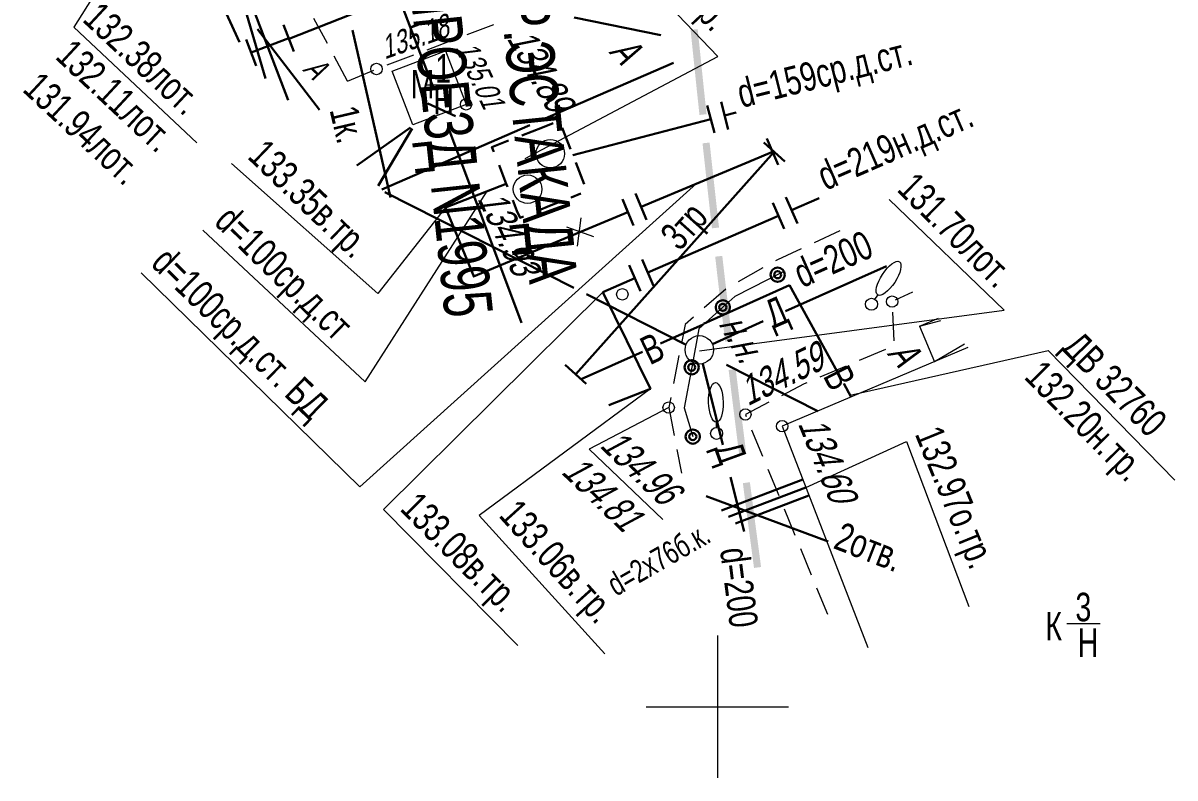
# Model space of a CAD drawing. Extents: x 10098 to 11902, y 8648 to 10202.
# Drawn here: x 10375.64 to 10416.05, y 9647.5 to 9673.98 of the extents above; entities that cross this region are included whole.
import ezdxf
from ezdxf.enums import TextEntityAlignment as Align

# ---------------------------------------------------------------- set-up
doc = ezdxf.new("R2010")
doc.units = 0
for name, color, linetype in [('1_Водопровод', 7, 'Continuous'), ('20_Строения', 7, 'Continuous'), ('21_Колодцы', 7, 'Continuous'), ('23_Ограждения', 7, 'Continuous'), ('38_Высотные_отметки', 7, 'Continuous'), ('50_Красные_линии', 7, 'Continuous'), ('51_Сетка_координат', 7, 'Continuous'), ('52_Топонимика', 7, 'Continuous'), ('Подписи_зданий', 7, 'Continuous')]:
    doc.layers.add(name, color=color, linetype=linetype)
for name, color, linetype, lineweight in [('3_Дренаж', 30, 'Continuous', 30), ('4_Канализация', 16, 'Continuous', 30), ('5_Газопровод', 16, 'Continuous', 30), ('6_Теплопровод', 3, 'Continuous', 30), ('7_Электрокабели', 1, 'Continuous', 30), ('8_Связь', 3, 'Continuous', 30)]:
    doc.layers.add(name, color=color, linetype=linetype, lineweight=lineweight)
doc.styles.add('mggt', font='russian_1251.shx', dxfattribs={"width": 0.75, "oblique": 18, "height": 1})
doc.styles.add('Style-RUSSIAN_1251', font='RUSSIAN_1251.shx')

msp = doc.modelspace()

# ---------------------------------------------------------------- hatches: boundary and pattern name
at = {"layer": '50_Красные_линии', "linetype": 'Continuous', "lineweight": 25}
for points in [[(10399.533, 9671.599), (10399.309, 9673.763), (10399.06, 9673.737), (10399.284, 9671.573), (10399.372, 9670.753), (10399.621, 9670.779)], [(10399.765, 9669.436), (10399.727, 9669.785), (10399.479, 9669.758), (10399.516, 9669.409), (10399.756, 9667.247), (10399.81, 9666.776), (10400.058, 9666.804), (10400.004, 9667.275)], [(10400.252, 9665.114), (10400.172, 9665.811), (10399.924, 9665.782), (10400.003, 9665.085), (10400.259, 9662.925), (10400.274, 9662.802), (10400.522, 9662.832), (10400.507, 9662.954)], [(10400.771, 9660.796), (10400.643, 9661.839), (10400.395, 9661.809), (10400.523, 9660.765), (10400.766, 9658.832), (10401.014, 9658.863)], [(10401.322, 9656.481), (10401.141, 9657.872), (10400.894, 9657.839), (10401.074, 9656.448), (10401.285, 9654.865), (10401.533, 9654.898)]]:
    msp.add_hatch(color=8, dxfattribs=at).paths.add_polyline_path(points)

# ---------------------------------------------------------------- linework, layer by layer
at = {"layer": '1_Водопровод', "color": 8, "linetype": 'Continuous', "lineweight": 30}
for p, q in [((10399.515, 9663.421), (10402.527, 9664.782)), ((10402.527, 9664.782), (10402.975, 9663.973)), ((10402.975, 9663.973), (10404.202, 9661.755)), ((10398, 9662.732), (10399.498, 9663.404)), ((10395.219, 9661.483), (10397.372, 9662.45)), ((10404.434, 9661.335), (10404.697, 9660.86))]:
    msp.add_line(p, q, dxfattribs=at)
at = {"layer": '1_Водопровод', "color": 8, "linetype": 'Continuous', "lineweight": 15}
msp.add_lwpolyline([(10404.662, 9660.923), (10411.605, 9662.492), (10416.053, 9657.945)], dxfattribs=at)
at = {"layer": '20_Строения', "color": 8, "linetype": 'Continuous', "lineweight": 15}
msp.add_line((10407.092, 9663.341), (10407.761, 9663.622), dxfattribs=at)
for points in [[(10388.589, 9672.284), (10390.457, 9673.005), (10391.183, 9671.125), (10389.315, 9670.404), (10388.589, 9672.284)], [(10407.092, 9663.341), (10407.842, 9663.541)], [(10407.092, 9663.341), (10407.618, 9662.096)], [(10408.792, 9662.592), (10402.272, 9659.835), (10405.284, 9652.081)], [(10408.665, 9662.719), (10407.618, 9662.096)]]:
    msp.add_lwpolyline(points, dxfattribs=at)
at = {"layer": '21_Колодцы', "color": 8, "lineweight": 9}
for centre in [(10394.138, 9669.394), (10393.34, 9668.149)]:
    msp.add_circle(centre, 0.5, dxfattribs=at)
at = {"layer": '21_Колодцы', "color": 8, "linetype": 'Continuous', "lineweight": 9}
msp.add_circle((10399.367, 9662.515), 0.5, dxfattribs=at)
at = {"layer": '23_Ограждения', "color": 8, "linetype": 'Continuous', "lineweight": 15}
for p, q in [((10386.316, 9673.259), (10385.841, 9674.139)), ((10391.22, 9673.574), (10392.154, 9673.93)), ((10389.818, 9673.04), (10390.753, 9673.396)), ((10387.028, 9671.939), (10386.553, 9672.819)), ((10388.416, 9672.507), (10389.351, 9672.863)), ((10387.028, 9671.939), (10387.95, 9672.326)), ((10404.301, 9666.685), (10403.393, 9666.266)), ((10402.939, 9666.056), (10402.106, 9665.671)), ((10402.106, 9665.671), (10402.034, 9665.631)), ((10402.335, 9665.261), (10400.614, 9664.388)), ((10401.597, 9665.387), (10400.724, 9664.9)), ((10400.3, 9664.639), (10399.541, 9663.988)), ((10406.84, 9664.542), (10406.242, 9664.26)), ((10400.614, 9664.388), (10400.191, 9664.006)), ((10399.161, 9663.663), (10398.864, 9663.409)), ((10400.191, 9664.006), (10399.35, 9663.246)), ((10406.144, 9663.833), (10406.185, 9662.833)), ((10398.864, 9663.409), (10398.747, 9662.811)), ((10399.35, 9663.246), (10399.099, 9661.903)), ((10405.897, 9662.529), (10404.977, 9662.138)), ((10398.65, 9662.32), (10398.458, 9661.339)), ((10399.099, 9661.903), (10398.833, 9660.483)), ((10404.516, 9661.943), (10403.596, 9661.552)), ((10403.044, 9661.318), (10402.244, 9660.904)), ((10403.135, 9661.357), (10403.044, 9661.318)), ((10398.362, 9660.848), (10398.291, 9660.489)), ((10398.291, 9660.489), (10398.483, 9659.508)), ((10398.833, 9660.483), (10399.137, 9659.472)), ((10401.8, 9660.674), (10400.982, 9660.25)), ((10400.982, 9660.25), (10401.012, 9660.177)), ((10401.202, 9659.715), (10401.582, 9658.79)), ((10398.579, 9659.017), (10398.739, 9658.195)), ((10401.772, 9658.327), (10402.152, 9657.402)), ((10402.342, 9656.94), (10402.722, 9656.015)), ((10402.912, 9655.552), (10403.291, 9654.627)), ((10403.481, 9654.164), (10403.86, 9653.239))]:
    msp.add_line(p, q, dxfattribs=at)
at = {"layer": '23_Ограждения', "color": 8, "linetype": 'Continuous', "lineweight": 30}
for centre, radius in [((10402.114, 9665.149), 0.25), ((10402.114, 9665.149), 0.125), ((10400.191, 9664.006), 0.25), ((10400.191, 9664.006), 0.125), ((10399.099, 9661.903), 0.25), ((10399.099, 9661.903), 0.125), ((10399.137, 9659.472), 0.25), ((10399.137, 9659.472), 0.125)]:
    msp.add_circle(centre, radius, dxfattribs=at)
at = {"layer": '38_Высотные_отметки', "color": 8, "linetype": 'Continuous', "lineweight": 15}
for p, q in [((10405.522, 9664.286), (10405.626, 9664.436)), ((10399.969, 9659.792), (10399.969, 9659.975))]:
    msp.add_line(p, q, dxfattribs=at)
at = {"layer": '38_Высотные_отметки', "color": 8, "linetype": 'Continuous', "lineweight": 15, "elevation": 134.957}
msp.add_lwpolyline([(10398.291, 9660.489), (10395.505, 9659.03), (10398.09, 9656.563)], dxfattribs=at)
at = {"layer": '38_Высотные_отметки', "color": 8, "lineweight": 9}
for centre in [(10388.042, 9672.364, 135.175), (10391.183, 9671.125, 135.007), (10396.666, 9664.462, 134.812), (10406.129, 9664.207, 134.604), (10398.291, 9660.489, 134.957), (10400.982, 9660.25, 134.586), (10402.272, 9659.835, 134.604)]:
    msp.add_circle(centre, 0.2, dxfattribs=at)
at = {"layer": '38_Высотные_отметки', "color": 8, "linetype": 'Continuous', "lineweight": 9}
for centre in [(10405.407, 9664.113), (10399.973, 9659.584)]:
    msp.add_circle(centre, 0.21, dxfattribs=at)
for centre, major_axis in [((10406.005, 9665.022), (0.38, 0.582)), ((10399.948, 9660.672), (-0.018, 0.695))]:
    msp.add_ellipse(centre, major_axis=major_axis, ratio=0.369829, start_param=0, end_param=6.283175, dxfattribs=at)
at = {"layer": '3_Дренаж', "color": 8, "linetype": 'Continuous', "lineweight": 30}
for p, q in [((10402.391, 9663.867), (10405.932, 9665.45)), ((10399.823, 9662.719), (10401.604, 9663.515)), ((10400.188, 9659.181), (10399.487, 9662.029)), ((10400.936, 9656.144), (10400.466, 9658.052))]:
    msp.add_line(p, q, dxfattribs=at)
at = {"layer": '3_Дренаж', "color": 8, "linetype": 'Continuous', "lineweight": 15}
msp.add_lwpolyline([(10399.375, 9662.481), (10410.062, 9663.911), (10406.023, 9667.786)], dxfattribs=at)
at = {"layer": '4_Канализация', "color": 8, "linetype": 'Continuous', "lineweight": 30}
msp.add_line((10383.275, 9675.649), (10384.941, 9671.274), dxfattribs=at)
at = {"layer": '4_Канализация', "color": 8, "linetype": 'Continuous', "lineweight": 15}
msp.add_lwpolyline([(10381.504, 9680.311), (10377.427, 9673.833), (10381.737, 9669.775)], dxfattribs=at)
at = {"layer": '51_Сетка_координат', "color": 8, "lineweight": 15}
for points in [[(10400, 9652.5), (10400, 9647.5)], [(10400, 9652.5), (10400, 9647.5)], [(10400, 9652.5), (10400, 9647.5)], [(10397.5, 9650), (10402.5, 9650)], [(10397.5, 9650), (10402.5, 9650)], [(10397.5, 9650), (10402.5, 9650)]]:
    msp.add_lwpolyline(points, dxfattribs=at)
at = {"layer": '5_Газопровод', "color": 8, "linetype": 'Continuous', "lineweight": 30}
for p, q in [((10399.897, 9670.12), (10399.645, 9671.087)), ((10399.771, 9670.603), (10399.645, 9671.087)), ((10400.381, 9670.246), (10400.129, 9671.213)), ((10394.932, 9669.344), (10399.771, 9670.603)), ((10400.255, 9670.729), (10400.656, 9670.833)), ((10393.865, 9670.318), (10394.242, 9670.466)), ((10394.557, 9670.303), (10394.852, 9669.549)), ((10402.136, 9669.006), (10401.738, 9669.923)), ((10401.937, 9669.465), (10401.738, 9669.923)), ((10397.324, 9667.535), (10401.465, 9669.26)), ((10401.465, 9669.26), (10401.937, 9669.465)), ((10395.034, 9669.084), (10395.329, 9668.329)), ((10392.965, 9667.393), (10392.818, 9667.769)), ((10397.055, 9666.881), (10396.67, 9667.804)), ((10396.863, 9667.343), (10396.67, 9667.804)), ((10397.516, 9667.073), (10397.132, 9667.997)), ((10402.346, 9666.753), (10401.948, 9667.67)), ((10402.147, 9667.211), (10401.948, 9667.67)), ((10402.805, 9666.951), (10402.407, 9667.869)), ((10402.606, 9667.41), (10403.576, 9667.83)), ((10391.438, 9665.083), (10396.863, 9667.343)), ((10397.559, 9665.224), (10402.147, 9667.211)), ((10397.758, 9664.765), (10397.36, 9665.683)), ((10397.299, 9664.567), (10396.901, 9665.484)), ((10397.1, 9665.026), (10396.901, 9665.484)), ((10395.986, 9664.543), (10397.1, 9665.026)), ((10397.649, 9661.142), (10395.986, 9664.543)), ((10397.649, 9661.142), (10396.191, 9660.576))]:
    msp.add_line(p, q, dxfattribs=at)
at = {"layer": '5_Газопровод', "color": 8, "linetype": 'Continuous', "lineweight": 15}
for points in [[(10393.26, 9669.226), (10400.02, 9672.807), (10396.075, 9676.919)], [(10390.463, 9667.508), (10388.082, 9664.488), (10382.958, 9669.055)], [(10399.264, 9668.35), (10387.461, 9657.711), (10379.786, 9665.22)], [(10395.095, 9666.151), (10395.216, 9667.144)], [(10394.706, 9666.828), (10395.648, 9666.493)], [(10395.986, 9664.543), (10388.284, 9656.91), (10392.995, 9652.143)], [(10397.649, 9661.142), (10391.64, 9656.701), (10396.052, 9651.852)]]:
    msp.add_lwpolyline(points, dxfattribs=at)
at = {"layer": '5_Газопровод', "color": 8, "linetype": 'Continuous', "lineweight": 30, "flags": 128}
for points in [[(10393.14, 9670.035), (10393.865, 9670.318), (10393.865, 9670.318)], [(10392.159, 9669.454), (10392.092, 9669.625), (10392.675, 9669.852)], [(10392.635, 9668.235), (10392.595, 9668.339), (10392.341, 9668.988)], [(10391.464, 9665.058), (10390.463, 9667.508), (10392.595, 9668.339)], [(10394.417, 9667.681), (10394.174, 9667.586), (10393.665, 9667.381)], [(10395.215, 9667.993), (10394.873, 9667.859), (10394.873, 9667.859)], [(10393.201, 9667.195), (10393.079, 9667.145), (10392.965, 9667.393)]]:
    msp.add_lwpolyline(points, dxfattribs=at)
at = {"layer": '5_Газопровод', "color": 8, "linetype": 'Continuous', "lineweight": 15, "flags": 128}
msp.add_lwpolyline([(10381.948, 9666.712), (10387.642, 9661.388), (10391.921, 9668.076)], dxfattribs=at)
at = {"layer": '6_Теплопровод', "color": 8, "linetype": 'Continuous', "lineweight": 30}
for p, q in [((10402.997, 9657.968), (10400.145, 9656.882)), ((10400.39, 9656.653), (10403.106, 9657.689)), ((10400.633, 9656.426), (10403.214, 9657.409))]:
    msp.add_line(p, q, dxfattribs=at)
at = {"layer": '6_Теплопровод', "color": 8, "linetype": 'Continuous', "lineweight": 15}
msp.add_lwpolyline([(10403.106, 9657.689), (10406.637, 9659.303), (10408.824, 9653.512)], dxfattribs=at)
at = {"layer": '7_Электрокабели', "color": 8, "linetype": 'Continuous', "lineweight": 30}
for p, q in [((10382.963, 9676.093), (10384.147, 9672.031)), ((10384.996, 9673.437), (10389.648, 9675.27)), ((10394.979, 9674.175), (10398.018, 9673.546)), ((10383.862, 9673.758), (10386.042, 9670.931)), ((10385.141, 9672.98), (10384.781, 9673.912)), ((10387.198, 9673.731), (10388.528, 9667.856)), ((10383.824, 9672.472), (10383.464, 9673.404)), ((10383.644, 9672.938), (10384.961, 9673.446)), ((10393.878, 9670.591), (10398.466, 9672.578)), ((10387.349, 9668.98), (10389.235, 9670.311)), ((10389.287, 9670.28), (10388.1, 9668.264)), ((10388.227, 9668.143), (10393.419, 9670.392)), ((10402.369, 9669.12), (10401.625, 9669.788)), ((10395.03, 9661.66), (10401.997, 9669.454)), ((10388.332, 9668.043), (10394.962, 9664.693)), ((10395.408, 9664.468), (10398.899, 9662.692)), ((10395.402, 9661.326), (10394.658, 9661.994)), ((10400.317, 9661.988), (10403.523, 9660.364))]:
    msp.add_line(p, q, dxfattribs=at)
at = {"layer": '8_Связь', "color": 8, "linetype": 'Continuous', "lineweight": 30}
for p, q in [((10388.29, 9676.31), (10390.06, 9671.633)), ((10382.585, 9674.727), (10383.229, 9673.301)), ((10390.809, 9670.714), (10389.842, 9671.15)), ((10390.591, 9670.231), (10393.133, 9663.467)), ((10403.892, 9655.795), (10399.609, 9657.382))]:
    msp.add_line(p, q, dxfattribs=at)
at = {"layer": 'Подписи_зданий', "color": 8, "lineweight": 15}
for points in [[(10390.727, 9671.799), (10389.794, 9671.795)], [(10413.43, 9652.909), (10412.256, 9652.904)]]:
    msp.add_lwpolyline(points, dxfattribs=at)

# ---------------------------------------------------------------- texts
at = {"layer": '1_Водопровод', "color": 8, "linetype": 'Continuous', "lineweight": 15, "style": 'mggt', "width": 0.75}
for s, rotation, p in [('В                   ', 25.7053, (10397.63, 9661.965)), (' ДВ 32760', 314.5001, (10411.846, 9662.741)), ('В                   ', 297.3202, (10403.69, 9661.6)), ('132.20н.тр.', 314.5001, (10410.73, 9661.529))]:
    msp.add_text(s, height=1, rotation=rotation, dxfattribs=at).set_placement(p)
at = {"layer": '38_Высотные_отметки', "color": 8, "lineweight": 15, "style": 'mggt', "oblique": 18, "width": 0.75}
for s, height, rotation, p in [('135.18    ', 0.8, 19.6794, (10388.329, 9672.696, 135.175)), ('134.89    ', 1, 299.3829, (10392.599, 9673.439, 134.893)), ('135.01    ', 0.8, 294.9215, (10390.774, 9673.127, 135.007)), ('134.93    ', 1, 294.8416, (10391.571, 9667.824, 134.928)), ('н.н.', 1, 298.5096, (10400.025, 9663.435)), ('134.59    ', 1, 26.163, (10401.064, 9660.531, 134.586)), ('134.60    ', 1, 292.1228, (10402.817, 9659.93, 134.604)), ('134.96    ', 1, 316.2131, (10395.838, 9659.126, 134.957)), ('134.81    ', 1, 316.2131, (10394.487, 9658.203, 134.811))]:
    msp.add_text(s, height=height, rotation=rotation, dxfattribs=at).set_placement(p)
at = {"layer": '3_Дренаж', "color": 8, "linetype": 'Continuous', "lineweight": 15, "style": 'mggt', "width": 0.75}
for s, rotation, p in [('131.70лот.', 315.166, (10406.264, 9668.107)), ('d=200', 23.9634, (10402.973, 9664.673)), ('Д                   ', 23.4861, (10401.945, 9663.245)), ('Д                   ', 289.9072, (10399.876, 9659.066)), ('d=200', 277.2977, (10400.09, 9655.516))]:
    msp.add_text(s, height=1, rotation=rotation, dxfattribs=at).set_placement(p)
at = {"layer": '4_Канализация', "color": 8, "linetype": 'Continuous', "lineweight": 15, "style": 'mggt', "width": 0.75}
for s, p in [('132.38лот.', (10377.69, 9674.055)), ('132.11лот.', (10376.732, 9672.752)), ('131.94лот.', (10375.584, 9671.604))]:
    msp.add_text(s, height=1, rotation=317.0188, dxfattribs=at).set_placement(p)
at = {"layer": '50_Красные_линии', "color": 8, "linetype": 'Continuous', "lineweight": 53, "style": 'Style-RUSSIAN_1251', "width": 0.705883}
for s, rotation, p in [('ПР.ПРОЕЗД N1995', 276.0885, (10389.683, 9670.772)), ('ПР.ЭСТАКАДА', 275.8311, (10392.841, 9670.36))]:
    msp.add_text(s, height=1.7, rotation=rotation, dxfattribs=at).set_placement(p, align=Align.CENTER)
at = {"layer": '52_Топонимика', "color": 8, "lineweight": 15, "style": 'mggt', "oblique": 18, "width": 0.75}
for height, rotation, p in [(1, 313.8583, (10396.169, 9672.95)), (0.8, 316.1319, (10385.429, 9672.325)), (1, 309.4233, (10405.934, 9662.378))]:
    msp.add_text('А', height=height, rotation=rotation, dxfattribs=at).set_placement(p)
at = {"layer": '5_Газопровод', "color": 8, "linetype": 'Continuous', "lineweight": 15, "style": 'mggt', "width": 0.75}
for s, rotation, p in [('133.23в.тр.', 313.079, (10396.29, 9677.397)), ('d=159ср.д.ст.', 14.2466, (10400.851, 9670.995)), ('d=219н.д.ст.', 23.609, (10403.801, 9668.09)), ('133.35в.тр.', 316.1024, (10383.48, 9669.254)), ('d=100ср.д.ст', 315.8172, (10382.307, 9666.95)), ('d=100ср.д.ст. БД', 315.7113, (10380.087, 9665.496)), ('133.08в.тр.', 314.92, (10388.825, 9656.905)), ('133.06в.тр.', 312.0725, (10392.299, 9656.683))]:
    msp.add_text(s, height=1, rotation=rotation, dxfattribs=at).set_placement(p)
at = {"layer": '6_Теплопровод', "color": 8, "linetype": 'Continuous', "lineweight": 15, "style": 'mggt', "width": 0.75}
for s, height, rotation, p in [('132.97о.тр.', 1, 292.1874, (10406.917, 9659.564)), ('d=2х76б.к.', 0.8, 29.9737, (10396.445, 9653.854))]:
    msp.add_text(s, height=height, rotation=rotation, dxfattribs=at).set_placement(p)
at = {"layer": '7_Электрокабели', "color": 8, "linetype": 'Continuous', "lineweight": 15, "style": 'mggt', "width": 0.75}
for s, rotation, p in [('1к.', 283.1965, (10386.389, 9670.928)), ('3тр', 48.0808, (10398.674, 9665.947))]:
    msp.add_text(s, height=1, rotation=rotation, dxfattribs=at).set_placement(p)
at = {"layer": '8_Связь', "color": 8, "linetype": 'Continuous', "lineweight": 15, "style": 'mggt', "width": 0.75}
msp.add_text('2отв.', height=1, rotation=338.7372, dxfattribs=at).set_placement((10404.21, 9656.035), align=Align.MIDDLE_LEFT)
at = {"layer": 'Подписи_зданий', "color": 8, "lineweight": 15, "style": 'mggt', "width": 0.75}
for s, p in [('1', (10390.099, 9671.885)), ('М', (10389.235, 9671.334)), ('Н', (10390.032, 9670.775)), ('3', (10412.561, 9652.995)), ('К', (10411.506, 9652.326)), ('Н', (10412.638, 9651.746))]:
    msp.add_text(s, height=1, dxfattribs=at).set_placement(p)

doc.saveas('drawing.dxf')
